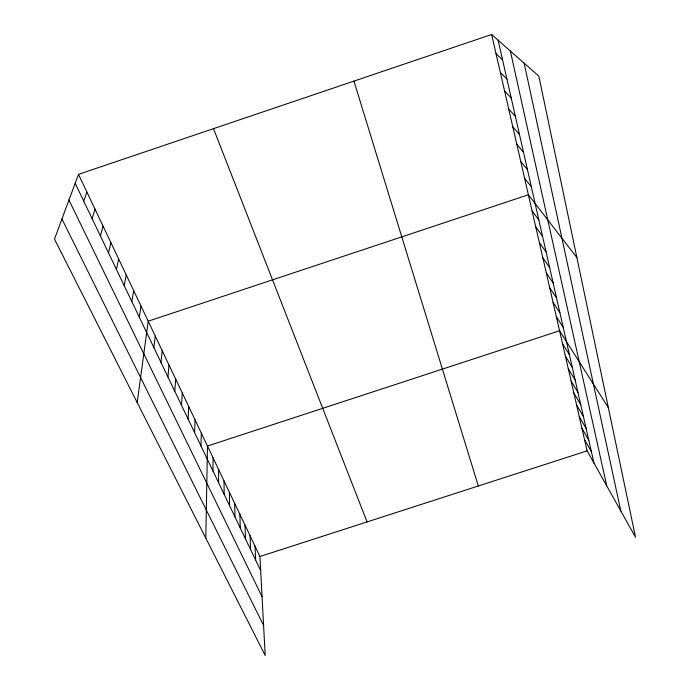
<?xml version="1.0" encoding="UTF-8"?>
<svg xmlns="http://www.w3.org/2000/svg" width="690" height="690" viewBox="0 0 690 690"><rect width="100%" height="100%" fill="white"/><g stroke="black" fill="none" stroke-linecap="round" stroke-linejoin="round"><path stroke-width="1.03" d="M218.583 482.707L218.601 469.485M212.951 470.951L213.081 457.85M205.801 538.122L207.474 446.042L559.573 330.76L608.339 407.635M200.963 445.921L201.325 433.104M194.589 432.604L195.08 419.943M188.103 419.063L188.724 406.557M181.496 405.272L182.263 392.946M174.777 391.247L175.683 379.095M167.937 376.964L168.998 365.001M160.977 362.423L162.185 350.658M153.887 347.622L155.259 336.056M137.215 402.589L148.203 321.195L528.385 194.778L576.883 257.603M139.311 317.193L141.019 306.067M131.825 301.556L133.705 290.654M124.191 285.617L126.253 274.965M116.412 269.376L118.663 258.983M108.485 252.816L110.926 242.69M100.404 235.946L103.052 226.096M92.158 218.739L95.022 209.182M83.757 201.187L86.837 191.941M78.487 174.363L54.484 239.12L265.193 655.5L259.923 556.519L78.487 174.363L491.625 34.5L538.838 76.124L635.516 537.234L587.121 450.863L491.625 34.5M259.923 556.519L587.121 450.863M496.024 53.708L502.561 59.832M500.345 72.545L506.917 79.048M504.58 91.02L511.186 97.877M508.737 109.141L515.37 116.351M512.817 126.917L519.475 134.455M516.819 144.357L523.503 152.223M520.743 161.477L527.453 169.645M524.598 178.279L531.335 186.749M532.102 210.985L538.873 219.998M535.75 226.889L542.538 236.17M539.33 242.518L546.135 252.04M542.857 257.87L549.671 267.634M546.316 272.964L553.139 282.952M549.714 287.782L556.554 297.994M553.052 302.358L559.9 312.777M556.338 316.676L563.195 327.302M562.514 343.611L569.379 354.591M565.42 356.256L572.286 367.408M568.275 368.719L575.15 380.026M571.087 380.984L577.961 392.446M573.864 393.067L580.739 404.676M576.59 404.97L583.464 416.717M579.281 416.7L586.155 428.576M581.929 428.257L588.803 440.263M584.542 439.642L591.416 451.777M61.945 219.006L263.597 625.494M68.948 200.091L262.062 596.686M75.184 183.29L260.673 570.578M213.495 128.659L367.071 521.916M353.953 81.11L478.308 486.002M498.111 40.227L593.986 463.119M510.359 51.017L606.743 485.889M524.141 63.169L620.827 511.023M255.015 546.187L255.68 560.159M250.039 535.707L250.617 549.585M244.993 525.073L245.476 538.856M239.87 514.283L240.258 527.962M234.669 503.329L234.962 516.905M229.391 492.22L229.589 505.684M224.034 480.939L224.129 494.282"/></g></svg>
